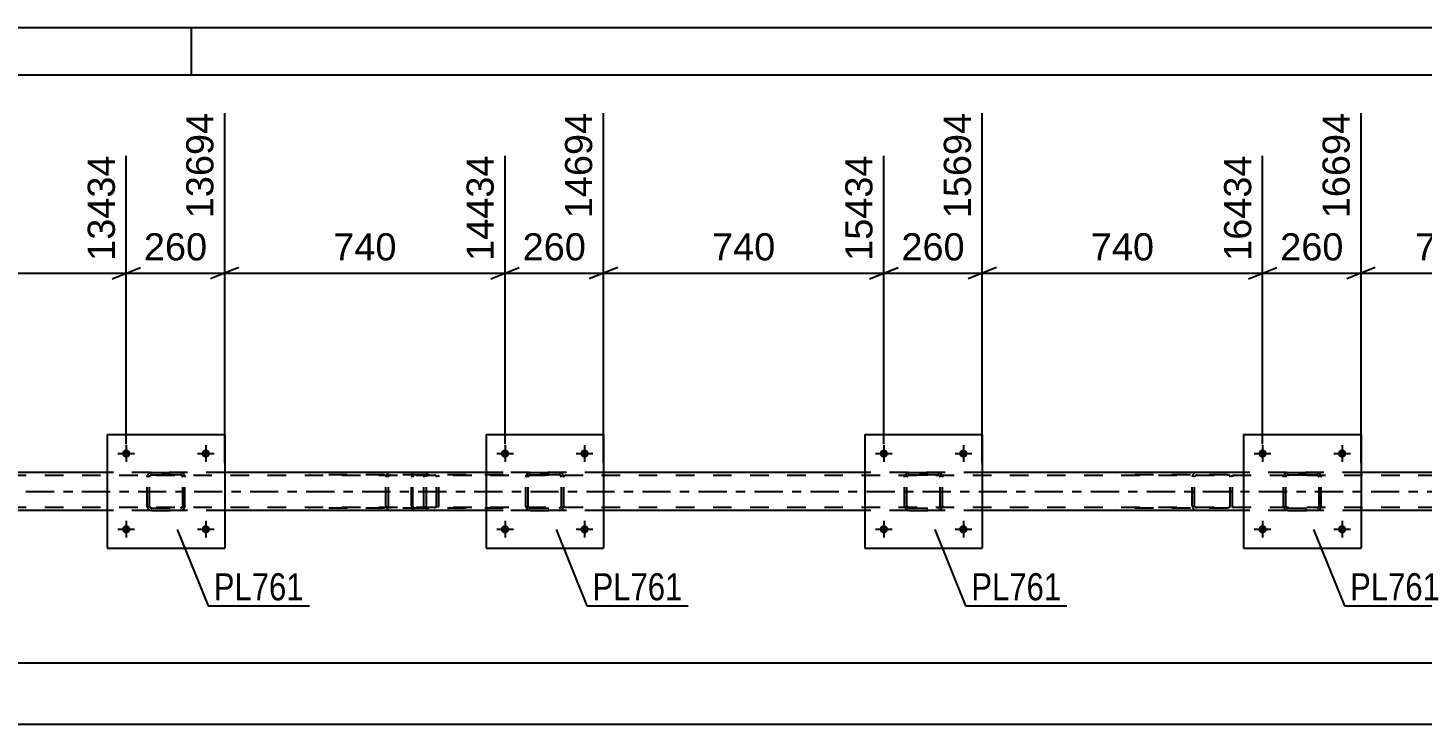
# Model space of a CAD drawing. Header units: millimetres. Extents: x 0 to 841, y 0 to 594.
# Drawn here: x 613.7 to 761, y 520.5 to 594 of the extents above; entities that cross this region are included whole.
import ezdxf

# ---------------------------------------------------------------- set-up
doc = ezdxf.new("R2010")
doc.units = ezdxf.units.MM
doc.linetypes.add('DXK_LINE_DOT2', pattern=[3.9198, 1.9599, -1.9599])
doc.linetypes.add('DXK_LINE_DOT3', pattern=[5.9187, 2.979, -0.9799, 0.9799, -0.9799])
doc.styles.add('Arial', font='ARIAL.TTF', dxfattribs={"height": 0.2})
doc.styles.add('Arial Narrow', font='ARIALN.TTF', dxfattribs={"height": 0.2})

# ---------------------------------------------------------------- blocks, each defined once
blk = doc.blocks.new('Unknown-317913800-1115')
at = {"color": 5, "linetype": 'Continuous'}
for p, q in [((841, 594), (0, 594)), ((631, 589), (631, 594)), ((836, 589), (5, 589))]:
    blk.add_line(p, q, dxfattribs=at)
blk = doc.blocks.new('Part-317913800-1809 - 1696')
at = {"color": 7, "linetype": 'DXK_LINE_DOT2'}
for p, q in [((706.32, 546.55), (706.35, 546.74)), ((706.35, 546.74), (706.32, 546.55)), ((706.32, 543.51), (706.32, 546.55)), ((706.56, 546.55), (706.58, 546.64)), ((706.58, 546.64), (706.56, 546.55)), ((706.56, 543.51), (706.56, 546.55)), ((706.58, 546.64), (706.63, 546.72)), ((706.63, 546.72), (706.58, 546.64)), ((706.61, 547), (706.8, 547.03)), ((706.8, 547.03), (706.61, 547)), ((706.63, 546.72), (706.71, 546.77)), ((706.71, 546.77), (706.63, 546.72)), ((706.71, 546.77), (706.8, 546.79)), ((706.8, 546.79), (706.71, 546.77)), ((706.8, 547.03), (709.84, 547.03)), ((706.8, 547.03), (706.8, 547.03)), ((706.8, 547.03), (709.84, 547.03)), ((706.8, 546.79), (709.84, 546.79)), ((706.8, 546.79), (706.8, 546.79)), ((709.84, 546.79), (706.8, 546.79)), ((709.84, 547.03), (709.84, 547.03)), ((709.84, 547.03), (710.02, 547)), ((710.02, 547), (709.84, 547.03)), ((709.84, 546.79), (709.84, 546.79)), ((709.84, 546.79), (709.93, 546.77)), ((709.93, 546.77), (709.84, 546.79)), ((709.93, 546.77), (710.01, 546.72)), ((710.01, 546.72), (709.93, 546.77)), ((710.01, 546.72), (710.06, 546.64)), ((710.06, 546.64), (710.01, 546.72)), ((710.06, 546.64), (710.08, 546.55)), ((710.08, 546.55), (710.06, 546.64)), ((710.08, 543.51), (710.08, 546.55)), ((710.28, 546.74), (710.32, 546.55)), ((710.32, 546.55), (710.28, 546.74)), ((710.32, 543.51), (710.32, 546.55)), ((706.35, 543.33), (706.32, 543.51)), ((706.32, 543.51), (706.35, 543.33)), ((706.58, 543.42), (706.56, 543.51)), ((706.56, 543.51), (706.58, 543.42)), ((706.63, 543.34), (706.58, 543.42)), ((706.58, 543.42), (706.63, 543.34)), ((706.71, 543.29), (706.63, 543.34)), ((706.63, 543.34), (706.71, 543.29)), ((710.01, 543.34), (709.93, 543.29)), ((709.93, 543.29), (710.01, 543.34)), ((710.06, 543.42), (710.01, 543.34)), ((710.01, 543.34), (710.06, 543.42)), ((710.08, 543.51), (710.06, 543.42)), ((710.06, 543.42), (710.08, 543.51)), ((710.32, 543.51), (710.28, 543.33)), ((710.28, 543.33), (710.32, 543.51)), ((706.8, 543.03), (706.61, 543.07)), ((706.61, 543.07), (706.8, 543.03)), ((706.8, 543.27), (706.71, 543.29)), ((706.71, 543.29), (706.8, 543.27)), ((706.8, 543.27), (709.84, 543.27)), ((706.8, 543.27), (706.8, 543.27)), ((706.8, 543.27), (709.84, 543.27)), ((706.8, 543.03), (709.84, 543.03)), ((706.8, 543.03), (706.8, 543.03)), ((706.8, 543.03), (709.84, 543.03)), ((709.93, 543.29), (709.84, 543.27)), ((709.84, 543.27), (709.93, 543.29)), ((709.84, 543.27), (709.84, 543.27)), ((710.02, 543.07), (709.84, 543.03)), ((709.84, 543.03), (710.02, 543.07)), ((709.84, 543.03), (709.84, 543.03))]:
    blk.add_line(p, q, dxfattribs=at)
at = {"color": 7, "linetype": 'DXK_LINE_DOT3'}
blk.add_line((708.32, 545.03), (708.32, 545.03), dxfattribs=at)
at = {"color": 7, "linetype": 'DXK_LINE_DOT2'}
for centre, start, end in [((706.8, 546.55), 112.5, 157.5), ((706.8, 546.55), 112.5, 157.5), ((709.84, 546.55), 22.5, 67.5), ((709.84, 546.55), 22.5, 67.5), ((706.8, 543.51), 202.5, 247.5), ((706.8, 543.51), 202.5, 247.5), ((709.84, 543.51), 292.5, 337.5), ((709.84, 543.51), 292.5, 337.5)]:
    blk.add_arc(centre, 0.48, start, end, dxfattribs=at)
blk = doc.blocks.new('Part-317913800-1857 - 1696')
at = {"color": 7, "linetype": 'DXK_LINE_DOT2'}
for p, q in [((626.32, 546.55), (626.35, 546.74)), ((626.35, 546.74), (626.32, 546.55)), ((626.32, 543.51), (626.32, 546.55)), ((626.56, 546.55), (626.58, 546.64)), ((626.58, 546.64), (626.56, 546.55)), ((626.56, 543.51), (626.56, 546.55)), ((626.58, 546.64), (626.63, 546.72)), ((626.63, 546.72), (626.58, 546.64)), ((626.61, 547), (626.8, 547.03)), ((626.8, 547.03), (626.61, 547)), ((626.63, 546.72), (626.71, 546.77)), ((626.71, 546.77), (626.63, 546.72)), ((626.71, 546.77), (626.8, 546.79)), ((626.8, 546.79), (626.71, 546.77)), ((626.8, 547.03), (629.84, 547.03)), ((626.8, 547.03), (626.8, 547.03)), ((626.8, 547.03), (629.84, 547.03)), ((626.8, 546.79), (629.84, 546.79)), ((626.8, 546.79), (626.8, 546.79)), ((629.84, 546.79), (626.8, 546.79)), ((629.84, 547.03), (629.84, 547.03)), ((629.84, 547.03), (630.02, 547)), ((630.02, 547), (629.84, 547.03)), ((629.84, 546.79), (629.84, 546.79)), ((629.84, 546.79), (629.93, 546.77)), ((629.93, 546.77), (629.84, 546.79)), ((629.93, 546.77), (630.01, 546.72)), ((630.01, 546.72), (629.93, 546.77)), ((630.01, 546.72), (630.06, 546.64)), ((630.06, 546.64), (630.01, 546.72)), ((630.06, 546.64), (630.08, 546.55)), ((630.08, 546.55), (630.06, 546.64)), ((630.08, 543.51), (630.08, 546.55)), ((630.28, 546.74), (630.32, 546.55)), ((630.32, 546.55), (630.28, 546.74)), ((630.32, 543.51), (630.32, 546.55)), ((626.35, 543.33), (626.32, 543.51)), ((626.32, 543.51), (626.35, 543.33)), ((626.58, 543.42), (626.56, 543.51)), ((626.56, 543.51), (626.58, 543.42)), ((626.63, 543.34), (626.58, 543.42)), ((626.58, 543.42), (626.63, 543.34)), ((626.71, 543.29), (626.63, 543.34)), ((626.63, 543.34), (626.71, 543.29)), ((630.01, 543.34), (629.93, 543.29)), ((629.93, 543.29), (630.01, 543.34)), ((630.06, 543.42), (630.01, 543.34)), ((630.01, 543.34), (630.06, 543.42)), ((630.08, 543.51), (630.06, 543.42)), ((630.06, 543.42), (630.08, 543.51)), ((630.32, 543.51), (630.28, 543.33)), ((630.28, 543.33), (630.32, 543.51)), ((626.8, 543.03), (626.61, 543.07)), ((626.61, 543.07), (626.8, 543.03)), ((626.8, 543.27), (626.71, 543.29)), ((626.71, 543.29), (626.8, 543.27)), ((626.8, 543.27), (629.84, 543.27)), ((626.8, 543.27), (626.8, 543.27)), ((626.8, 543.27), (629.84, 543.27)), ((626.8, 543.03), (629.84, 543.03)), ((626.8, 543.03), (626.8, 543.03)), ((626.8, 543.03), (629.84, 543.03)), ((629.93, 543.29), (629.84, 543.27)), ((629.84, 543.27), (629.93, 543.29)), ((629.84, 543.27), (629.84, 543.27)), ((630.02, 543.07), (629.84, 543.03)), ((629.84, 543.03), (630.02, 543.07)), ((629.84, 543.03), (629.84, 543.03))]:
    blk.add_line(p, q, dxfattribs=at)
at = {"color": 7, "linetype": 'DXK_LINE_DOT3'}
blk.add_line((628.32, 545.03), (628.32, 545.03), dxfattribs=at)
at = {"color": 7, "linetype": 'DXK_LINE_DOT2'}
for centre, start, end in [((626.8, 546.55), 112.5, 157.5), ((626.8, 546.55), 112.5, 157.5), ((629.84, 546.55), 22.5, 67.5), ((629.84, 546.55), 22.5, 67.5), ((626.8, 543.51), 202.5, 247.5), ((626.8, 543.51), 202.5, 247.5), ((629.84, 543.51), 292.5, 337.5), ((629.84, 543.51), 292.5, 337.5)]:
    blk.add_arc(centre, 0.48, start, end, dxfattribs=at)
blk = doc.blocks.new('Part-317913800-1880 - 1696')
at = {"color": 7, "linetype": 'DXK_LINE_DOT2'}
for p, q in [((762.52, 546.71), (86.76, 546.71)), ((634.52, 547.03), (622.12, 547.03)), ((674.52, 547.03), (662.12, 547.03)), ((714.52, 547.03), (702.12, 547.03)), ((754.52, 547.03), (742.12, 547.03)), ((762.52, 543.35), (86.76, 543.35)), ((634.52, 543.03), (622.12, 543.03)), ((674.52, 543.03), (662.12, 543.03)), ((714.52, 543.03), (702.12, 543.03)), ((754.52, 543.03), (742.12, 543.03))]:
    blk.add_line(p, q, dxfattribs=at)
at = {"color": 2, "linetype": 'Continuous'}
for p, q in [((622.12, 547.03), (594.52, 547.03)), ((662.12, 547.03), (634.52, 547.03)), ((702.12, 547.03), (674.52, 547.03)), ((742.12, 547.03), (714.52, 547.03)), ((762.52, 547.03), (754.52, 547.03)), ((622.12, 543.03), (594.52, 543.03)), ((662.12, 543.03), (634.52, 543.03)), ((702.12, 543.03), (674.52, 543.03)), ((742.12, 543.03), (714.52, 543.03)), ((762.52, 543.03), (754.52, 543.03))]:
    blk.add_line(p, q, dxfattribs=at)
at = {"color": 7, "linetype": 'DXK_LINE_DOT3'}
blk.add_line((86.76, 545.03), (762.52, 545.03), dxfattribs=at)
blk = doc.blocks.new('Part-317913800-1862 - 1696')
at = {"color": 2, "linetype": 'Continuous'}
for p, q in [((622.12, 551.03), (622.12, 539.03)), ((622.12, 551.03), (634.52, 551.03)), ((634.52, 551.03), (634.52, 539.03)), ((622.12, 539.03), (634.52, 539.03))]:
    blk.add_line(p, q, dxfattribs=at)
blk = doc.blocks.new('Part-317913800-1814 - 1696')
at = {"color": 2, "linetype": 'Continuous'}
for p, q in [((702.12, 551.03), (702.12, 539.03)), ((702.12, 551.03), (714.52, 551.03)), ((714.52, 551.03), (714.52, 539.03)), ((702.12, 539.03), (714.52, 539.03))]:
    blk.add_line(p, q, dxfattribs=at)
blk = doc.blocks.new('Part-317913800-1808 - 1696')
at = {"color": 2, "linetype": 'Continuous'}
for p, q in [((662.12, 551.03), (662.12, 539.03)), ((662.12, 551.03), (674.52, 551.03)), ((674.52, 551.03), (674.52, 539.03)), ((662.12, 539.03), (674.52, 539.03))]:
    blk.add_line(p, q, dxfattribs=at)
blk = doc.blocks.new('Part-317913800-1759 - 1696')
at = {"color": 7, "linetype": 'DXK_LINE_DOT2'}
for p, q in [((655.3, 547.03), (643.52, 547.03)), ((655.3, 546.79), (643.52, 546.79)), ((651.59, 546.71), (651.55, 546.55)), ((651.55, 543.51), (651.55, 546.55)), ((651.59, 546.74), (651.59, 546.71)), ((651.81, 546.55), (651.83, 546.64)), ((651.81, 543.51), (651.81, 546.55)), ((651.83, 546.64), (651.88, 546.72)), ((652.06, 547.03), (651.87, 547)), ((651.88, 546.72), (651.97, 546.77)), ((651.97, 546.77), (652.06, 546.79)), ((655.49, 547), (655.3, 547.03)), ((655.3, 546.79), (655.4, 546.77)), ((655.4, 546.77), (655.48, 546.72)), ((655.48, 546.72), (655.54, 546.64)), ((655.54, 546.64), (655.55, 546.55)), ((655.55, 543.51), (655.55, 546.55)), ((655.78, 546.71), (655.77, 546.74)), ((655.81, 546.55), (655.78, 546.71)), ((655.81, 543.51), (655.81, 546.55)), ((651.55, 543.51), (651.57, 543.43)), ((651.57, 543.43), (651.59, 543.33)), ((651.82, 543.45), (651.81, 543.51)), ((651.83, 543.42), (651.82, 543.45)), ((651.88, 543.34), (651.83, 543.42)), ((651.97, 543.29), (651.88, 543.34)), ((655.48, 543.34), (655.4, 543.29)), ((655.54, 543.42), (655.48, 543.34)), ((655.54, 543.45), (655.55, 543.51)), ((655.54, 543.42), (655.54, 543.45)), ((655.77, 543.33), (655.79, 543.43)), ((655.79, 543.43), (655.81, 543.51)), ((655.3, 543.27), (643.52, 543.27)), ((655.3, 543.03), (643.52, 543.03)), ((651.87, 543.07), (652.06, 543.03)), ((652.06, 543.27), (651.97, 543.29)), ((655.4, 543.29), (655.3, 543.27)), ((655.3, 543.03), (655.49, 543.07))]:
    blk.add_line(p, q, dxfattribs=at)
for centre, start, end in [((652.04, 546.53), 110.7583, 155.68), ((652.04, 543.53), 204.32, 249.2417)]:
    blk.add_arc(centre, 0.496, start, end, dxfattribs=at)
blk = doc.blocks.new('Part-317913800-1760 - 1696')
at = {"color": 7, "linetype": 'DXK_LINE_DOT2'}
for p, q in [((740.43, 547.03), (728.66, 547.03)), ((740.43, 546.79), (728.66, 546.79)), ((736.72, 546.71), (736.69, 546.55)), ((736.69, 543.51), (736.69, 546.55)), ((736.73, 546.74), (736.72, 546.71)), ((736.94, 546.55), (736.96, 546.64)), ((736.94, 543.51), (736.94, 546.55)), ((736.96, 546.64), (737.02, 546.72)), ((737.2, 547.03), (737, 547)), ((737.02, 546.72), (737.1, 546.77)), ((737.1, 546.77), (737.2, 546.79)), ((740.63, 547), (740.43, 547.03)), ((740.43, 546.79), (740.53, 546.77)), ((740.53, 546.77), (740.61, 546.72)), ((740.61, 546.72), (740.67, 546.64)), ((740.67, 546.64), (740.69, 546.55)), ((740.69, 543.51), (740.69, 546.55)), ((740.91, 546.71), (740.91, 546.74)), ((740.94, 546.55), (740.91, 546.71)), ((740.94, 543.51), (740.94, 546.55)), ((736.69, 543.51), (736.71, 543.43)), ((736.71, 543.43), (736.73, 543.33)), ((736.96, 543.45), (736.94, 543.51)), ((736.96, 543.42), (736.96, 543.45)), ((737.02, 543.34), (736.96, 543.42)), ((737.1, 543.29), (737.02, 543.34)), ((740.61, 543.34), (740.53, 543.29)), ((740.67, 543.42), (740.61, 543.34)), ((740.67, 543.45), (740.69, 543.51)), ((740.67, 543.42), (740.67, 543.45)), ((740.91, 543.33), (740.93, 543.43)), ((740.93, 543.43), (740.94, 543.51)), ((740.43, 543.27), (728.66, 543.27)), ((740.43, 543.03), (728.66, 543.03)), ((737, 543.07), (737.2, 543.03)), ((737.2, 543.27), (737.1, 543.29)), ((740.53, 543.29), (740.43, 543.27)), ((740.43, 543.03), (740.63, 543.07))]:
    blk.add_line(p, q, dxfattribs=at)
for centre, start, end in [((737.18, 546.53), 110.7583, 155.68), ((737.18, 543.53), 204.32, 249.2417)]:
    blk.add_arc(centre, 0.496, start, end, dxfattribs=at)
blk = doc.blocks.new('Part-317913800-1761 - 1696')
at = {"color": 7, "linetype": 'DXK_LINE_DOT2'}
for p, q in [((654.28, 546.74), (654.26, 546.55)), ((654.26, 543.51), (654.26, 546.55)), ((654.34, 546.89), (654.28, 546.74)), ((654.43, 547), (654.34, 546.89)), ((654.4, 546.55), (654.41, 546.64)), ((654.4, 543.51), (654.4, 546.55)), ((654.41, 546.64), (654.44, 546.72)), ((654.53, 547.03), (654.43, 547)), ((654.44, 546.72), (654.48, 546.77)), ((654.48, 546.77), (654.53, 546.79)), ((663.94, 547.03), (654.53, 547.03)), ((663.94, 546.79), (654.53, 546.79)), ((655.81, 547.03), (655.81, 546.79)), ((656.82, 547), (656.63, 547.03)), ((656.63, 546.79), (656.72, 546.77)), ((656.72, 546.77), (656.8, 546.72)), ((656.8, 546.72), (656.86, 546.64)), ((656.86, 546.64), (656.88, 546.55)), ((656.88, 543.51), (656.88, 546.55)), ((657.09, 546.71), (657.09, 546.74)), ((657.13, 546.55), (657.09, 546.71)), ((657.13, 543.51), (657.13, 546.55)), ((654.26, 543.51), (654.28, 543.33)), ((654.28, 543.33), (654.34, 543.17)), ((654.41, 543.42), (654.4, 543.51)), ((654.44, 543.34), (654.41, 543.42)), ((654.48, 543.29), (654.44, 543.34)), ((656.8, 543.34), (656.72, 543.29)), ((656.86, 543.42), (656.8, 543.34)), ((656.86, 543.45), (656.88, 543.51)), ((656.86, 543.42), (656.86, 543.45)), ((657.09, 543.33), (657.11, 543.43)), ((657.11, 543.43), (657.13, 543.51)), ((654.34, 543.17), (654.43, 543.07)), ((654.43, 543.07), (654.53, 543.03)), ((654.53, 543.27), (654.48, 543.29)), ((663.94, 543.27), (654.53, 543.27)), ((663.94, 543.03), (654.53, 543.03)), ((655.81, 543.03), (655.81, 543.27)), ((656.72, 543.29), (656.63, 543.27)), ((656.63, 543.03), (656.82, 543.07))]:
    blk.add_line(p, q, dxfattribs=at)
blk = doc.blocks.new('Part-317913800-1897 - 1696')
at = {"color": 7, "linetype": 'DXK_LINE_DOT2'}
for p, q in [((746.32, 546.55), (746.35, 546.74)), ((746.35, 546.74), (746.32, 546.55)), ((746.32, 543.51), (746.32, 546.55)), ((746.56, 546.55), (746.58, 546.64)), ((746.58, 546.64), (746.56, 546.55)), ((746.56, 543.51), (746.56, 546.55)), ((746.58, 546.64), (746.63, 546.72)), ((746.63, 546.72), (746.58, 546.64)), ((746.61, 547), (746.8, 547.03)), ((746.8, 547.03), (746.61, 547)), ((746.63, 546.72), (746.71, 546.77)), ((746.71, 546.77), (746.63, 546.72)), ((746.71, 546.77), (746.8, 546.79)), ((746.8, 546.79), (746.71, 546.77)), ((746.8, 547.03), (749.84, 547.03)), ((746.8, 547.03), (746.8, 547.03)), ((746.8, 547.03), (749.84, 547.03)), ((746.8, 546.79), (749.84, 546.79)), ((746.8, 546.79), (746.8, 546.79)), ((749.84, 546.79), (746.8, 546.79)), ((749.84, 547.03), (749.84, 547.03)), ((749.84, 547.03), (750.02, 547)), ((750.02, 547), (749.84, 547.03)), ((749.84, 546.79), (749.84, 546.79)), ((749.84, 546.79), (749.93, 546.77)), ((749.93, 546.77), (749.84, 546.79)), ((749.93, 546.77), (750.01, 546.72)), ((750.01, 546.72), (749.93, 546.77)), ((750.01, 546.72), (750.06, 546.64)), ((750.06, 546.64), (750.01, 546.72)), ((750.06, 546.64), (750.08, 546.55)), ((750.08, 546.55), (750.06, 546.64)), ((750.08, 543.51), (750.08, 546.55)), ((750.28, 546.74), (750.32, 546.55)), ((750.32, 546.55), (750.28, 546.74)), ((750.32, 543.51), (750.32, 546.55)), ((746.35, 543.33), (746.32, 543.51)), ((746.32, 543.51), (746.35, 543.33)), ((746.58, 543.42), (746.56, 543.51)), ((746.56, 543.51), (746.58, 543.42)), ((746.63, 543.34), (746.58, 543.42)), ((746.58, 543.42), (746.63, 543.34)), ((746.71, 543.29), (746.63, 543.34)), ((746.63, 543.34), (746.71, 543.29)), ((750.01, 543.34), (749.93, 543.29)), ((749.93, 543.29), (750.01, 543.34)), ((750.06, 543.42), (750.01, 543.34)), ((750.01, 543.34), (750.06, 543.42)), ((750.08, 543.51), (750.06, 543.42)), ((750.06, 543.42), (750.08, 543.51)), ((750.32, 543.51), (750.28, 543.33)), ((750.28, 543.33), (750.32, 543.51)), ((746.8, 543.03), (746.61, 543.07)), ((746.61, 543.07), (746.8, 543.03)), ((746.8, 543.27), (746.71, 543.29)), ((746.71, 543.29), (746.8, 543.27)), ((746.8, 543.27), (749.84, 543.27)), ((746.8, 543.27), (746.8, 543.27)), ((746.8, 543.27), (749.84, 543.27)), ((746.8, 543.03), (749.84, 543.03)), ((746.8, 543.03), (746.8, 543.03)), ((746.8, 543.03), (749.84, 543.03)), ((749.93, 543.29), (749.84, 543.27)), ((749.84, 543.27), (749.93, 543.29)), ((749.84, 543.27), (749.84, 543.27)), ((750.02, 543.07), (749.84, 543.03)), ((749.84, 543.03), (750.02, 543.07)), ((749.84, 543.03), (749.84, 543.03))]:
    blk.add_line(p, q, dxfattribs=at)
at = {"color": 7, "linetype": 'DXK_LINE_DOT3'}
blk.add_line((748.32, 545.03), (748.32, 545.03), dxfattribs=at)
at = {"color": 7, "linetype": 'DXK_LINE_DOT2'}
for centre, start, end in [((746.8, 546.55), 112.5, 157.5), ((746.8, 546.55), 112.5, 157.5), ((749.84, 546.55), 22.5, 67.5), ((749.84, 546.55), 22.5, 67.5), ((746.8, 543.51), 202.5, 247.5), ((746.8, 543.51), 202.5, 247.5), ((749.84, 543.51), 292.5, 337.5), ((749.84, 543.51), 292.5, 337.5)]:
    blk.add_arc(centre, 0.48, start, end, dxfattribs=at)
blk = doc.blocks.new('Bolt-317913800-1845 - 1696')
at = {"linetype": 'Continuous'}
for points in [[(624.56, 549.03, -1), (623.68, 549.03, -1)], [(632.96, 549.03, -1), (632.08, 549.03, -1)]]:
    blk.add_hatch(color=1, dxfattribs=at).paths.add_polyline_path(points)
at = {"color": 1, "linetype": 'Continuous'}
for p, q in [((624.12, 549.91), (624.12, 548.15)), ((632.52, 549.91), (632.52, 548.15)), ((623.24, 549.03), (625, 549.03)), ((631.64, 549.03), (633.4, 549.03))]:
    blk.add_line(p, q, dxfattribs=at)
blk = doc.blocks.new('Bolt-317913800-1908 - 1696')
at = {"linetype": 'Continuous'}
for points in [[(664.56, 541.03, -1), (663.68, 541.03, -1)], [(672.96, 541.03, -1), (672.08, 541.03, -1)]]:
    blk.add_hatch(color=1, dxfattribs=at).paths.add_polyline_path(points)
at = {"color": 1, "linetype": 'Continuous'}
for p, q in [((664.12, 541.91), (664.12, 540.15)), ((672.52, 541.91), (672.52, 540.15)), ((663.24, 541.03), (665, 541.03)), ((671.64, 541.03), (673.4, 541.03))]:
    blk.add_line(p, q, dxfattribs=at)
blk = doc.blocks.new('Bolt-317913800-1906 - 1696')
at = {"linetype": 'Continuous'}
for points in [[(704.56, 541.03, -1), (703.68, 541.03, -1)], [(712.96, 541.03, -1), (712.08, 541.03, -1)]]:
    blk.add_hatch(color=1, dxfattribs=at).paths.add_polyline_path(points)
at = {"color": 1, "linetype": 'Continuous'}
for p, q in [((704.12, 541.91), (704.12, 540.15)), ((712.52, 541.91), (712.52, 540.15)), ((703.24, 541.03), (705, 541.03)), ((711.64, 541.03), (713.4, 541.03))]:
    blk.add_line(p, q, dxfattribs=at)
blk = doc.blocks.new('Bolt-317913800-1904 - 1696')
at = {"linetype": 'Continuous'}
for points in [[(744.56, 541.03, -1), (743.68, 541.03, -1)], [(752.96, 541.03, -1), (752.08, 541.03, -1)]]:
    blk.add_hatch(color=1, dxfattribs=at).paths.add_polyline_path(points)
at = {"color": 1, "linetype": 'Continuous'}
for p, q in [((744.12, 541.91), (744.12, 540.15)), ((752.52, 541.91), (752.52, 540.15)), ((743.24, 541.03), (745, 541.03)), ((751.64, 541.03), (753.4, 541.03))]:
    blk.add_line(p, q, dxfattribs=at)
blk = doc.blocks.new('Bolt-317913800-1905 - 1696')
at = {"linetype": 'Continuous'}
for points in [[(704.56, 549.03, -1), (703.68, 549.03, -1)], [(712.96, 549.03, -1), (712.08, 549.03, -1)]]:
    blk.add_hatch(color=1, dxfattribs=at).paths.add_polyline_path(points)
at = {"color": 1, "linetype": 'Continuous'}
for p, q in [((704.12, 549.91), (704.12, 548.15)), ((712.52, 549.91), (712.52, 548.15)), ((703.24, 549.03), (705, 549.03)), ((711.64, 549.03), (713.4, 549.03))]:
    blk.add_line(p, q, dxfattribs=at)
blk = doc.blocks.new('Bolt-317913800-1907 - 1696')
at = {"linetype": 'Continuous'}
for points in [[(664.56, 549.03, -1), (663.68, 549.03, -1)], [(672.96, 549.03, -1), (672.08, 549.03, -1)]]:
    blk.add_hatch(color=1, dxfattribs=at).paths.add_polyline_path(points)
at = {"color": 1, "linetype": 'Continuous'}
for p, q in [((664.12, 549.91), (664.12, 548.15)), ((672.52, 549.91), (672.52, 548.15)), ((663.24, 549.03), (665, 549.03)), ((671.64, 549.03), (673.4, 549.03))]:
    blk.add_line(p, q, dxfattribs=at)
blk = doc.blocks.new('Part-317913800-1922 - 1696')
at = {"color": 2, "linetype": 'Continuous'}
for p, q in [((742.12, 551.03), (742.12, 539.03)), ((742.12, 551.03), (754.52, 551.03)), ((754.52, 551.03), (754.52, 539.03)), ((742.12, 539.03), (754.52, 539.03))]:
    blk.add_line(p, q, dxfattribs=at)
blk = doc.blocks.new('Bolt-317913800-1923 - 1696')
at = {"linetype": 'Continuous'}
for points in [[(744.56, 549.03, -1), (743.68, 549.03, -1)], [(752.96, 549.03, -1), (752.08, 549.03, -1)]]:
    blk.add_hatch(color=1, dxfattribs=at).paths.add_polyline_path(points)
at = {"color": 1, "linetype": 'Continuous'}
for p, q in [((744.12, 549.91), (744.12, 548.15)), ((752.52, 549.91), (752.52, 548.15)), ((743.24, 549.03), (745, 549.03)), ((751.64, 549.03), (753.4, 549.03))]:
    blk.add_line(p, q, dxfattribs=at)
blk = doc.blocks.new('Part-317913800-1929 - 1696')
at = {"color": 7, "linetype": 'DXK_LINE_DOT2'}
for p, q in [((666.32, 546.55), (666.35, 546.74)), ((666.35, 546.74), (666.32, 546.55)), ((666.32, 543.51), (666.32, 546.55)), ((666.56, 546.55), (666.58, 546.64)), ((666.58, 546.64), (666.56, 546.55)), ((666.56, 543.51), (666.56, 546.55)), ((666.58, 546.64), (666.63, 546.72)), ((666.63, 546.72), (666.58, 546.64)), ((666.61, 547), (666.8, 547.03)), ((666.8, 547.03), (666.61, 547)), ((666.63, 546.72), (666.71, 546.77)), ((666.71, 546.77), (666.63, 546.72)), ((666.71, 546.77), (666.8, 546.79)), ((666.8, 546.79), (666.71, 546.77)), ((666.8, 547.03), (669.84, 547.03)), ((666.8, 547.03), (666.8, 547.03)), ((666.8, 547.03), (669.84, 547.03)), ((666.8, 546.79), (669.84, 546.79)), ((666.8, 546.79), (666.8, 546.79)), ((669.84, 546.79), (666.8, 546.79)), ((669.84, 547.03), (669.84, 547.03)), ((669.84, 547.03), (670.02, 547)), ((670.02, 547), (669.84, 547.03)), ((669.84, 546.79), (669.84, 546.79)), ((669.84, 546.79), (669.93, 546.77)), ((669.93, 546.77), (669.84, 546.79)), ((669.93, 546.77), (670.01, 546.72)), ((670.01, 546.72), (669.93, 546.77)), ((670.01, 546.72), (670.06, 546.64)), ((670.06, 546.64), (670.01, 546.72)), ((670.06, 546.64), (670.08, 546.55)), ((670.08, 546.55), (670.06, 546.64)), ((670.08, 543.51), (670.08, 546.55)), ((670.28, 546.74), (670.32, 546.55)), ((670.32, 546.55), (670.28, 546.74)), ((670.32, 543.51), (670.32, 546.55)), ((666.35, 543.33), (666.32, 543.51)), ((666.32, 543.51), (666.35, 543.33)), ((666.58, 543.42), (666.56, 543.51)), ((666.56, 543.51), (666.58, 543.42)), ((666.63, 543.34), (666.58, 543.42)), ((666.58, 543.42), (666.63, 543.34)), ((666.71, 543.29), (666.63, 543.34)), ((666.63, 543.34), (666.71, 543.29)), ((670.01, 543.34), (669.93, 543.29)), ((669.93, 543.29), (670.01, 543.34)), ((670.06, 543.42), (670.01, 543.34)), ((670.01, 543.34), (670.06, 543.42)), ((670.08, 543.51), (670.06, 543.42)), ((670.06, 543.42), (670.08, 543.51)), ((670.32, 543.51), (670.28, 543.33)), ((670.28, 543.33), (670.32, 543.51)), ((666.8, 543.03), (666.61, 543.07)), ((666.61, 543.07), (666.8, 543.03)), ((666.8, 543.27), (666.71, 543.29)), ((666.71, 543.29), (666.8, 543.27)), ((666.8, 543.27), (669.84, 543.27)), ((666.8, 543.27), (666.8, 543.27)), ((666.8, 543.27), (669.84, 543.27)), ((666.8, 543.03), (669.84, 543.03)), ((666.8, 543.03), (666.8, 543.03)), ((666.8, 543.03), (669.84, 543.03)), ((669.93, 543.29), (669.84, 543.27)), ((669.84, 543.27), (669.93, 543.29)), ((669.84, 543.27), (669.84, 543.27)), ((670.02, 543.07), (669.84, 543.03)), ((669.84, 543.03), (670.02, 543.07)), ((669.84, 543.03), (669.84, 543.03))]:
    blk.add_line(p, q, dxfattribs=at)
at = {"color": 7, "linetype": 'DXK_LINE_DOT3'}
blk.add_line((668.32, 545.03), (668.32, 545.03), dxfattribs=at)
at = {"color": 7, "linetype": 'DXK_LINE_DOT2'}
for centre, start, end in [((666.8, 546.55), 112.5, 157.5), ((666.8, 546.55), 112.5, 157.5), ((669.84, 546.55), 22.5, 67.5), ((669.84, 546.55), 22.5, 67.5), ((666.8, 543.51), 202.5, 247.5), ((666.8, 543.51), 202.5, 247.5), ((669.84, 543.51), 292.5, 337.5), ((669.84, 543.51), 292.5, 337.5)]:
    blk.add_arc(centre, 0.48, start, end, dxfattribs=at)
blk = doc.blocks.new('Bolt-317913800-1954 - 1696')
at = {"linetype": 'Continuous'}
for points in [[(624.56, 541.03, -1), (623.68, 541.03, -1)], [(632.96, 541.03, -1), (632.08, 541.03, -1)]]:
    blk.add_hatch(color=1, dxfattribs=at).paths.add_polyline_path(points)
at = {"color": 1, "linetype": 'Continuous'}
for p, q in [((624.12, 541.91), (624.12, 540.15)), ((632.52, 541.91), (632.52, 540.15)), ((623.24, 541.03), (625, 541.03)), ((631.64, 541.03), (633.4, 541.03))]:
    blk.add_line(p, q, dxfattribs=at)
blk = doc.blocks.new('StraightDimension-317913800-14455 - 1696')
at = {"color": 7, "linetype": 'Continuous'}
blk.add_line((86.76, 526.91), (796.37, 526.91), dxfattribs=at)
blk = doc.blocks.new('StraightDimension-317913800-15353 - 1696')
at = {"color": 7, "linetype": 'Continuous'}
for p, q in [((714.52, 548.03), (714.52, 585)), ((744.12, 550.03), (744.12, 580.5)), ((716.02, 568.69), (713.02, 567.49)), ((742.62, 567.49), (745.62, 568.69)), ((714.52, 568.09), (744.12, 568.09))]:
    blk.add_line(p, q, dxfattribs=at)
at = {"color": 0}
blk.add_wipeout([(733.25, 568.84), (733.25, 573.04), (725.38, 573.04), (725.38, 568.84)], dxfattribs=at)
at = {"color": 3, "style": 'Arial'}
blk.add_text('740', height=2.865, dxfattribs=at).set_placement((725.98, 569.44))
at = {"color": 0, "linetype": 'Continuous'}
blk.add_wipeout([(743.52, 581.1), (739.32, 581.1), (739.32, 568.79), (743.52, 568.79)], dxfattribs=at)
at = {"color": 3, "linetype": 'Continuous', "style": 'Arial'}
blk.add_text('16434', height=2.865, rotation=90.0002, dxfattribs=at).set_placement((742.92, 569.39))
blk = doc.blocks.new('StraightDimension-317913800-15358 - 1696')
at = {"color": 7, "linetype": 'Continuous'}
for p, q in [((634.52, 548.03), (634.52, 585)), ((624.12, 550.03), (624.12, 580.5)), ((622.62, 567.49), (625.62, 568.69)), ((636.02, 568.69), (633.02, 567.49)), ((624.12, 568.09), (634.52, 568.09))]:
    blk.add_line(p, q, dxfattribs=at)
at = {"color": 0}
blk.add_wipeout([(633.25, 568.84), (633.25, 573.04), (625.38, 573.04), (625.38, 568.84)], dxfattribs=at)
at = {"color": 3, "style": 'Arial'}
blk.add_text('260', height=2.865, dxfattribs=at).set_placement((625.98, 569.44))
at = {"color": 0, "linetype": 'Continuous'}
blk.add_wipeout([(633.92, 585.6), (629.72, 585.6), (629.72, 573.29), (633.92, 573.29)], dxfattribs=at)
at = {"color": 3, "linetype": 'Continuous', "style": 'Arial'}
blk.add_text('13694', height=2.865, rotation=90.0002, dxfattribs=at).set_placement((633.32, 573.89))
blk = doc.blocks.new('StraightDimension-317913800-2034 - 1696')
at = {"color": 7, "linetype": 'Continuous'}
blk.add_line((86.12, 520.45), (797.01, 520.45), dxfattribs=at)
blk = doc.blocks.new('StraightDimension-317913800-15351 - 1696')
at = {"color": 7, "linetype": 'Continuous'}
for p, q in [((754.52, 548.03), (754.52, 585)), ((772.62, 550.03), (772.62, 580.5)), ((756.02, 568.69), (753.02, 567.49)), ((771.12, 567.49), (774.12, 568.69)), ((754.52, 568.09), (772.62, 568.09))]:
    blk.add_line(p, q, dxfattribs=at)
at = {"color": 0}
blk.add_wipeout([(767.5, 568.84), (767.5, 573.04), (759.63, 573.04), (759.63, 568.84)], dxfattribs=at)
at = {"color": 3, "style": 'Arial'}
blk.add_text('740', height=2.865, dxfattribs=at).set_placement((760.23, 569.44))
at = {"color": 0, "linetype": 'Continuous'}
blk.add_wipeout([(772.02, 581.1), (767.82, 581.1), (767.82, 568.79), (772.02, 568.79)], dxfattribs=at)
at = {"color": 3, "linetype": 'Continuous', "style": 'Arial'}
blk.add_text('17434', height=2.865, rotation=90.0002, dxfattribs=at).set_placement((771.42, 569.39))
blk = doc.blocks.new('StraightDimension-317913800-15352 - 1696')
at = {"color": 7, "linetype": 'Continuous'}
for p, q in [((754.52, 548.03), (754.52, 585)), ((744.12, 550.03), (744.12, 580.5)), ((742.62, 567.49), (745.62, 568.69)), ((756.02, 568.69), (753.02, 567.49)), ((744.12, 568.09), (754.52, 568.09))]:
    blk.add_line(p, q, dxfattribs=at)
at = {"color": 0}
blk.add_wipeout([(753.25, 568.84), (753.25, 573.04), (745.38, 573.04), (745.38, 568.84)], dxfattribs=at)
at = {"color": 3, "style": 'Arial'}
blk.add_text('260', height=2.865, dxfattribs=at).set_placement((745.98, 569.44))
at = {"color": 0, "linetype": 'Continuous'}
blk.add_wipeout([(753.92, 585.6), (749.72, 585.6), (749.72, 573.29), (753.92, 573.29)], dxfattribs=at)
at = {"color": 3, "linetype": 'Continuous', "style": 'Arial'}
blk.add_text('16694', height=2.865, rotation=90.0002, dxfattribs=at).set_placement((753.32, 573.89))
blk = doc.blocks.new('StraightDimension-317913800-15354 - 1696')
at = {"color": 7, "linetype": 'Continuous'}
for p, q in [((714.52, 548.03), (714.52, 585)), ((704.12, 550.03), (704.12, 580.5)), ((702.62, 567.49), (705.62, 568.69)), ((716.02, 568.69), (713.02, 567.49)), ((704.12, 568.09), (714.52, 568.09))]:
    blk.add_line(p, q, dxfattribs=at)
at = {"color": 0}
blk.add_wipeout([(713.25, 568.84), (713.25, 573.04), (705.38, 573.04), (705.38, 568.84)], dxfattribs=at)
at = {"color": 3, "style": 'Arial'}
blk.add_text('260', height=2.865, dxfattribs=at).set_placement((705.98, 569.44))
at = {"color": 0, "linetype": 'Continuous'}
blk.add_wipeout([(713.92, 585.6), (709.72, 585.6), (709.72, 573.29), (713.92, 573.29)], dxfattribs=at)
at = {"color": 3, "linetype": 'Continuous', "style": 'Arial'}
blk.add_text('15694', height=2.865, rotation=90.0002, dxfattribs=at).set_placement((713.32, 573.89))
blk = doc.blocks.new('StraightDimension-317913800-15355 - 1696')
at = {"color": 7, "linetype": 'Continuous'}
for p, q in [((674.52, 548.03), (674.52, 585)), ((704.12, 550.03), (704.12, 580.5)), ((676.02, 568.69), (673.02, 567.49)), ((702.62, 567.49), (705.62, 568.69)), ((674.52, 568.09), (704.12, 568.09))]:
    blk.add_line(p, q, dxfattribs=at)
at = {"color": 0}
blk.add_wipeout([(693.25, 568.84), (693.25, 573.04), (685.38, 573.04), (685.38, 568.84)], dxfattribs=at)
at = {"color": 3, "style": 'Arial'}
blk.add_text('740', height=2.865, dxfattribs=at).set_placement((685.98, 569.44))
at = {"color": 0, "linetype": 'Continuous'}
blk.add_wipeout([(703.52, 581.1), (699.32, 581.1), (699.32, 568.79), (703.52, 568.79)], dxfattribs=at)
at = {"color": 3, "linetype": 'Continuous', "style": 'Arial'}
blk.add_text('15434', height=2.865, rotation=90.0002, dxfattribs=at).set_placement((702.92, 569.39))
blk = doc.blocks.new('StraightDimension-317913800-15356 - 1696')
at = {"color": 7, "linetype": 'Continuous'}
for p, q in [((674.52, 548.03), (674.52, 585)), ((664.12, 550.03), (664.12, 580.5)), ((662.62, 567.49), (665.62, 568.69)), ((676.02, 568.69), (673.02, 567.49)), ((664.12, 568.09), (674.52, 568.09))]:
    blk.add_line(p, q, dxfattribs=at)
at = {"color": 0}
blk.add_wipeout([(673.25, 568.84), (673.25, 573.04), (665.38, 573.04), (665.38, 568.84)], dxfattribs=at)
at = {"color": 3, "style": 'Arial'}
blk.add_text('260', height=2.865, dxfattribs=at).set_placement((665.98, 569.44))
at = {"color": 0, "linetype": 'Continuous'}
blk.add_wipeout([(673.92, 585.6), (669.72, 585.6), (669.72, 573.29), (673.92, 573.29)], dxfattribs=at)
at = {"color": 3, "linetype": 'Continuous', "style": 'Arial'}
blk.add_text('14694', height=2.865, rotation=90.0002, dxfattribs=at).set_placement((673.32, 573.89))
blk = doc.blocks.new('StraightDimension-317913800-15357 - 1696')
at = {"color": 7, "linetype": 'Continuous'}
for p, q in [((634.52, 548.03), (634.52, 585)), ((664.12, 550.03), (664.12, 580.5)), ((636.02, 568.69), (633.02, 567.49)), ((662.62, 567.49), (665.62, 568.69)), ((634.52, 568.09), (664.12, 568.09))]:
    blk.add_line(p, q, dxfattribs=at)
at = {"color": 0}
blk.add_wipeout([(653.25, 568.84), (653.25, 573.04), (645.38, 573.04), (645.38, 568.84)], dxfattribs=at)
at = {"color": 3, "style": 'Arial'}
blk.add_text('740', height=2.865, dxfattribs=at).set_placement((645.98, 569.44))
at = {"color": 0, "linetype": 'Continuous'}
blk.add_wipeout([(663.52, 581.1), (659.32, 581.1), (659.32, 568.79), (663.52, 568.79)], dxfattribs=at)
at = {"color": 3, "linetype": 'Continuous', "style": 'Arial'}
blk.add_text('14434', height=2.865, rotation=90.0002, dxfattribs=at).set_placement((662.92, 569.39))
blk = doc.blocks.new('StraightDimension-317913800-15359 - 1696')
at = {"color": 7, "linetype": 'Continuous'}
for p, q in [((594.52, 548.03), (594.52, 585)), ((624.12, 550.03), (624.12, 580.5)), ((596.02, 568.69), (593.02, 567.49)), ((622.62, 567.49), (625.62, 568.69)), ((594.52, 568.09), (624.12, 568.09))]:
    blk.add_line(p, q, dxfattribs=at)
at = {"color": 0}
blk.add_wipeout([(613.25, 568.84), (613.25, 573.04), (605.38, 573.04), (605.38, 568.84)], dxfattribs=at)
at = {"color": 3, "style": 'Arial'}
blk.add_text('740', height=2.865, dxfattribs=at).set_placement((605.98, 569.44))
at = {"color": 0, "linetype": 'Continuous'}
blk.add_wipeout([(623.52, 581.1), (619.32, 581.1), (619.32, 568.79), (623.52, 568.79)], dxfattribs=at)
at = {"color": 3, "linetype": 'Continuous', "style": 'Arial'}
blk.add_text('13434', height=2.865, rotation=90.0002, dxfattribs=at).set_placement((622.92, 569.39))
blk = doc.blocks.new('Mark-317913800-1804 - 1696')
at = {"color": 0}
blk.add_wipeout([(682.86, 533.53), (682.86, 536.53), (673.36, 536.53), (673.36, 533.53)], dxfattribs=at)
blk.add_wipeout([(682.86, 533.53), (682.86, 536.53), (673.36, 536.53), (673.36, 533.53)], dxfattribs=at)
at = {"color": 30, "linetype": 'Continuous'}
for p, q in [((669.51, 541), (672.76, 532.93)), ((672.76, 532.93), (683.46, 532.93))]:
    blk.add_line(p, q, dxfattribs=at)
at = {"color": 3, "style": 'Arial Narrow'}
blk.add_text('PL761', height=2.863, dxfattribs=at).set_placement((673.36, 533.53))
blk = doc.blocks.new('Mark-317913800-1810 - 1696')
at = {"color": 0}
blk.add_wipeout([(722.86, 533.53), (722.86, 536.53), (713.36, 536.53), (713.36, 533.53)], dxfattribs=at)
blk.add_wipeout([(722.86, 533.53), (722.86, 536.53), (713.36, 536.53), (713.36, 533.53)], dxfattribs=at)
at = {"color": 30, "linetype": 'Continuous'}
for p, q in [((709.51, 541), (712.76, 532.93)), ((712.76, 532.93), (723.46, 532.93))]:
    blk.add_line(p, q, dxfattribs=at)
at = {"color": 3, "style": 'Arial Narrow'}
blk.add_text('PL761', height=2.863, dxfattribs=at).set_placement((713.36, 533.53))
blk = doc.blocks.new('Mark-317913800-1858 - 1696')
at = {"color": 0}
blk.add_wipeout([(642.86, 533.53), (642.86, 536.53), (633.36, 536.53), (633.36, 533.53)], dxfattribs=at)
blk.add_wipeout([(642.86, 533.53), (642.86, 536.53), (633.36, 536.53), (633.36, 533.53)], dxfattribs=at)
at = {"color": 30, "linetype": 'Continuous'}
for p, q in [((629.51, 541), (632.76, 532.93)), ((632.76, 532.93), (643.46, 532.93))]:
    blk.add_line(p, q, dxfattribs=at)
at = {"color": 3, "style": 'Arial Narrow'}
blk.add_text('PL761', height=2.863, dxfattribs=at).set_placement((633.36, 533.53))
blk = doc.blocks.new('Mark-317913800-1918 - 1696')
at = {"color": 0}
blk.add_wipeout([(762.86, 533.53), (762.86, 536.53), (753.36, 536.53), (753.36, 533.53)], dxfattribs=at)
blk.add_wipeout([(762.86, 533.53), (762.86, 536.53), (753.36, 536.53), (753.36, 533.53)], dxfattribs=at)
at = {"color": 30, "linetype": 'Continuous'}
for p, q in [((749.51, 541), (752.76, 532.93)), ((752.76, 532.93), (763.46, 532.93))]:
    blk.add_line(p, q, dxfattribs=at)
at = {"color": 3, "style": 'Arial Narrow'}
blk.add_text('PL761', height=2.863, dxfattribs=at).set_placement((753.36, 533.53))

msp = doc.modelspace()

# ---------------------------------------------------------------- block references
for name in ['Unknown-317913800-1115', 'Part-317913800-1862 - 1696', 'Part-317913800-1808 - 1696', 'Part-317913800-1814 - 1696', 'Part-317913800-1922 - 1696', 'Bolt-317913800-1845 - 1696', 'Bolt-317913800-1907 - 1696', 'Bolt-317913800-1905 - 1696', 'Bolt-317913800-1923 - 1696', 'Part-317913800-1880 - 1696', 'Part-317913800-1857 - 1696', 'Part-317913800-1759 - 1696', 'Part-317913800-1761 - 1696', 'Part-317913800-1929 - 1696', 'Part-317913800-1809 - 1696', 'Part-317913800-1760 - 1696', 'Part-317913800-1897 - 1696', 'Bolt-317913800-1954 - 1696', 'Bolt-317913800-1908 - 1696', 'Bolt-317913800-1906 - 1696', 'Bolt-317913800-1904 - 1696']:
    msp.add_blockref(name, (0, 0))

# ---------------------------------------------------------------- next in the draw order: block references
msp.add_blockref('StraightDimension-317913800-14455 - 1696', (0, 0))

# ---------------------------------------------------------------- next in the draw order: block references
for name in ['StraightDimension-317913800-15358 - 1696', 'StraightDimension-317913800-15353 - 1696', 'StraightDimension-317913800-15351 - 1696', 'StraightDimension-317913800-2034 - 1696']:
    msp.add_blockref(name, (0, 0))

# ---------------------------------------------------------------- next in the draw order: block references
for name in ['StraightDimension-317913800-15359 - 1696', 'StraightDimension-317913800-15354 - 1696', 'StraightDimension-317913800-15352 - 1696', 'Mark-317913800-1858 - 1696', 'Mark-317913800-1804 - 1696', 'Mark-317913800-1810 - 1696', 'Mark-317913800-1918 - 1696']:
    msp.add_blockref(name, (0, 0))

# ---------------------------------------------------------------- next in the draw order: block references
msp.add_blockref('StraightDimension-317913800-15355 - 1696', (0, 0))

# ---------------------------------------------------------------- next in the draw order: block references
msp.add_blockref('StraightDimension-317913800-15356 - 1696', (0, 0))

# ---------------------------------------------------------------- next in the draw order: block references
msp.add_blockref('StraightDimension-317913800-15357 - 1696', (0, 0))

doc.saveas('drawing.dxf')
